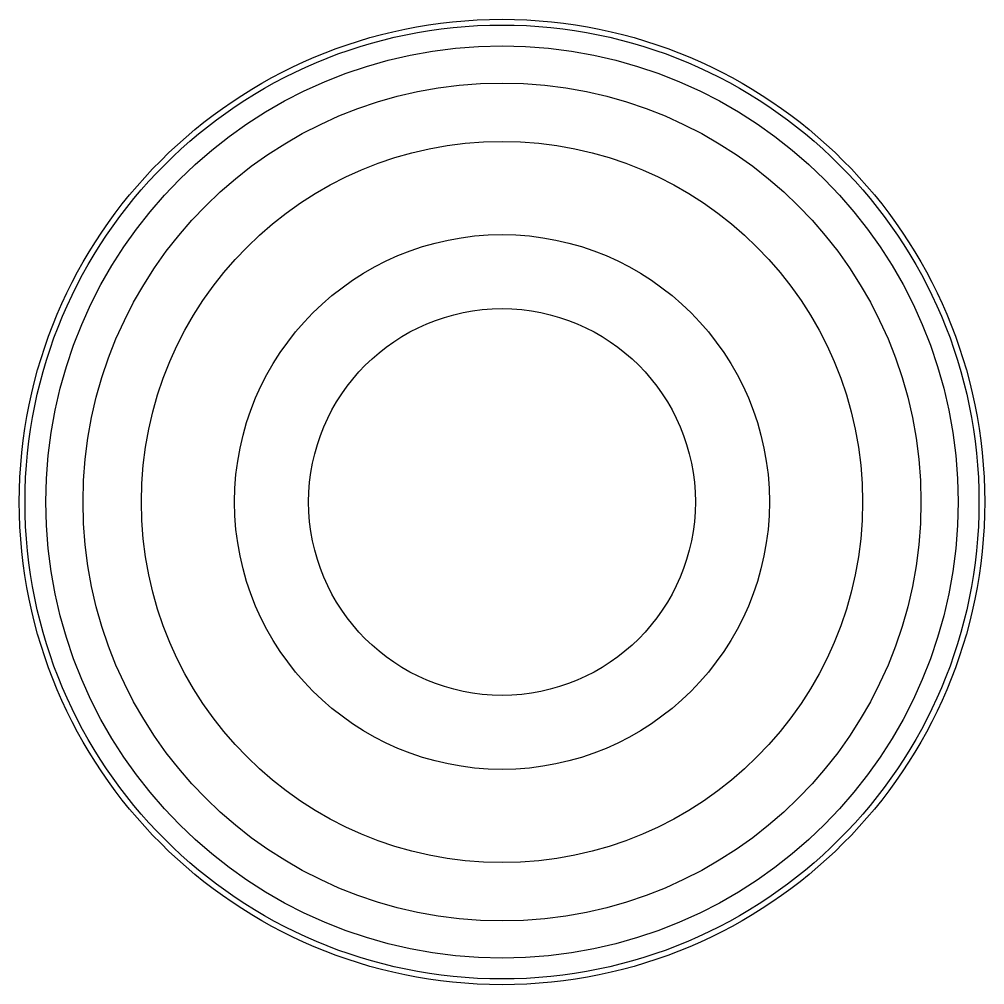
# Model space of a CAD drawing. Extents: x 441.8 to 501.6, y 162.1 to 222.
import ezdxf

# ---------------------------------------------------------------- set-up
doc = ezdxf.new("R2010")
doc.units = 13

msp = doc.modelspace()

# ---------------------------------------------------------------- linework, layer by layer
for centre, radius in [((471.712, 192.035), 29.933), ((471.712, 192.035, 2), 29.58), ((471.712, 192.035, 7), 28.284), ((471.712, 192.035, 12), 25.981), ((471.712, 192.035, 17), 22.361), ((471.712, 192.035, 22), 16.583), ((471.712, 192.035, 32), 11.99), ((471.712, 192.035, 27), 11.99)]:
    msp.add_circle(centre, radius)

doc.saveas('drawing.dxf')
